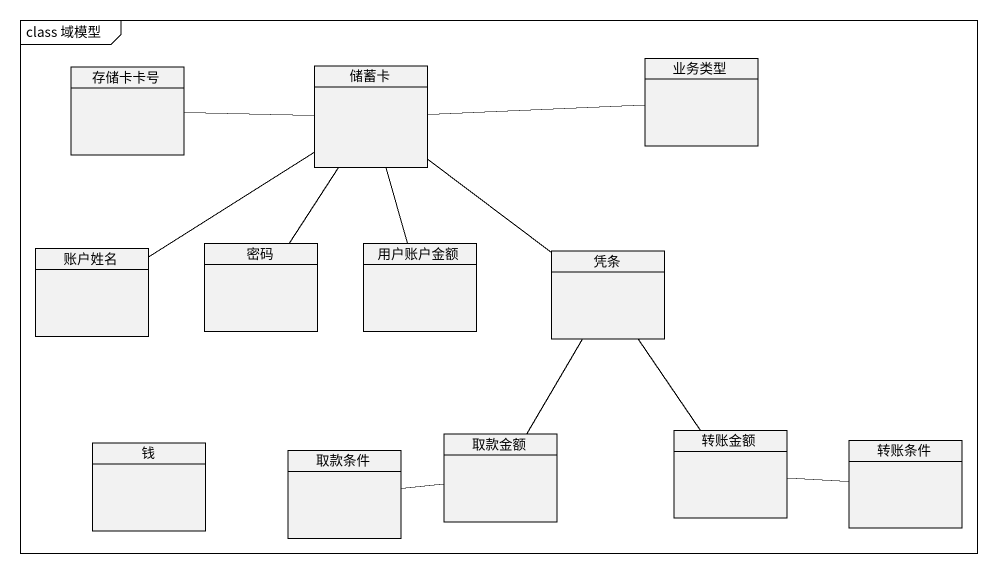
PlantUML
@startuml
mainframe class 域模型
hide circle
hide empty members
class 存储卡卡号
class 储蓄卡
class 业务类型
class 账户姓名
class 密码
class 用户账户金额
class 凭条
class 钱
class 取款金额
class 转账金额
class 转账条件
class 取款条件
存储卡卡号 -right- 储蓄卡
储蓄卡 -right- 业务类型
储蓄卡 -- 密码
储蓄卡 -- 用户账户金额
储蓄卡 -- 凭条
账户姓名 -up- 储蓄卡
凭条 -- 取款金额
凭条 -- 转账金额
转账金额 -right- 转账条件
取款条件 -right- 取款金额
@enduml
